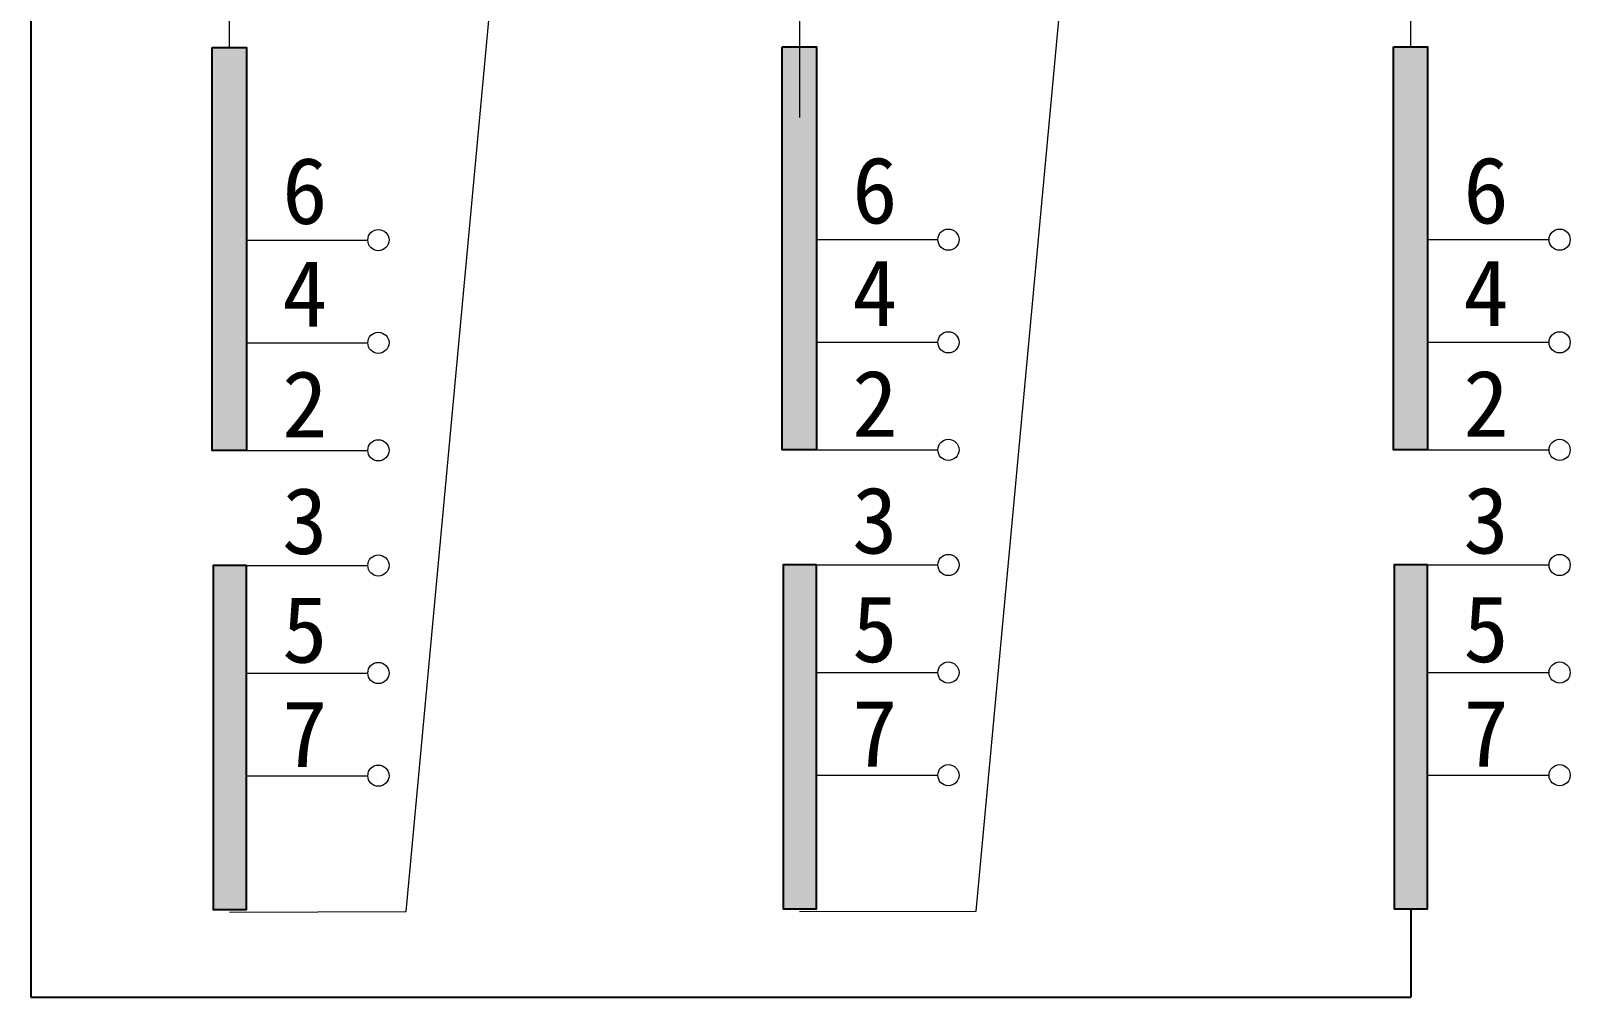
# Model space of a CAD drawing. Header units: millimetres. Extents: x 35720 to 50764, y -47170 to -36532.
# Drawn here: x 43901 to 44638, y -44932 to -44469 of the extents above; entities that cross this region are included whole.
import ezdxf

# ---------------------------------------------------------------- set-up
doc = ezdxf.new("R2010")
doc.units = ezdxf.units.MM
doc.header["$LTSCALE"] = 13
doc.layers.add('01', color=7, linetype='Continuous')
doc.layers.add('标注、文本', color=3, linetype='Continuous', lineweight=25)
doc.layers.add('铁心', color=3, linetype='Continuous', lineweight=0)
doc.styles.add('PDF SimSun', font='SimSun.ttf')

msp = doc.modelspace()

# ---------------------------------------------------------------- hatches: boundary and pattern name
at = {"layer": '01', "ltscale": 38.869873}
h = msp.add_hatch(color=3, dxfattribs=at)
h.dxf.hatch_style = 1
h.paths.add_polyline_path([(44003.926, -44476.959), (43987.54, -44476.959), (43987.54, -44669.913), (44003.926, -44669.913)])
h.paths.add_polyline_path([(44003.926, -44725.023), (43987.93, -44725.023), (43987.93, -44889.731), (44003.926, -44889.731)])
h = msp.add_hatch(color=3, dxfattribs=at)
h.dxf.hatch_style = 1
h.paths.add_polyline_path([(44276.947, -44476.722), (44260.561, -44476.722), (44260.561, -44669.676), (44276.947, -44669.676)])
h.paths.add_polyline_path([(44276.947, -44724.786), (44260.951, -44724.786), (44260.951, -44889.494), (44276.947, -44889.494)])
h = msp.add_hatch(color=3, dxfattribs=at)
h.dxf.hatch_style = 1
h.paths.add_polyline_path([(44569.675, -44476.722), (44553.289, -44476.722), (44553.289, -44669.676), (44569.675, -44669.676)])
h.paths.add_polyline_path([(44569.675, -44724.786), (44553.679, -44724.786), (44553.679, -44889.494), (44569.675, -44889.494)])

# ---------------------------------------------------------------- linework, layer by layer
at = {"layer": '01', "color": 0, "ltscale": 38.869873}
for points in [[(43987.54, -44476.959), (44003.926, -44476.959), (44003.926, -44669.913), (43987.54, -44669.913)], [(44260.561, -44476.722), (44276.947, -44476.722), (44276.947, -44669.676), (44260.561, -44669.676)], [(44553.289, -44476.722), (44569.675, -44476.722), (44569.675, -44669.676), (44553.289, -44669.676)], [(44003.926, -44725.023), (43987.93, -44725.023), (43987.93, -44889.731), (44003.926, -44889.731)], [(44276.947, -44724.786), (44260.951, -44724.786), (44260.951, -44889.494), (44276.947, -44889.494)], [(44569.675, -44724.786), (44553.679, -44724.786), (44553.679, -44889.494), (44569.675, -44889.494)]]:
    msp.add_lwpolyline(points, close=True, dxfattribs=at)
at = {"layer": '标注、文本'}
for p, q in [((43900.633, -44389.74), (43900.633, -44931.727)), ((44561.649, -44889.731), (44561.649, -44931.727)), ((43900.633, -44931.727), (44561.649, -44931.727))]:
    msp.add_line(p, q, dxfattribs=at)
at = {"layer": '铁心'}
for points in [[(43995.733, -44476.959), (43995.733, -44180.771)], [(44268.963, -44510.511), (44268.573, -44180.771)], [(44561.649, -44476.722), (44561.649, -44180.771)], [(43995.733, -44891.005), (44080.418, -44890.711), (44126.817, -44389.945), (44268.699, -44389.325)], [(44268.754, -44890.768), (44353.439, -44890.474), (44399.838, -44389.708), (44553.659, -44389.036)], [(44003.926, -44569.256), (44062.057, -44569.256)], [(44276.947, -44569.019), (44335.078, -44569.019)], [(44569.675, -44569.019), (44627.806, -44569.019)], [(44003.926, -44618.414), (44062.057, -44618.414)], [(44276.947, -44618.177), (44335.078, -44618.177)], [(44569.675, -44618.177), (44627.806, -44618.177)], [(44003.926, -44669.913), (44062.057, -44669.913)], [(44276.947, -44669.676), (44335.078, -44669.676)], [(44569.675, -44669.676), (44627.806, -44669.676)], [(44003.926, -44725.023), (44062.057, -44725.023)], [(44276.947, -44724.786), (44335.078, -44724.786)], [(44569.675, -44724.786), (44627.806, -44724.786)], [(44003.926, -44776.522), (44062.057, -44776.522)], [(44276.947, -44776.285), (44335.078, -44776.285)], [(44569.675, -44776.285), (44627.806, -44776.285)], [(44003.926, -44825.68), (44062.057, -44825.68)], [(44276.947, -44825.443), (44335.078, -44825.443)], [(44569.675, -44825.443), (44627.806, -44825.443)]]:
    msp.add_lwpolyline(points, dxfattribs=at)
for centre in [(44067.129, -44569.256), (44340.15, -44569.019), (44632.878, -44569.019), (44067.129, -44618.414), (44340.15, -44618.177), (44632.878, -44618.177), (44067.129, -44669.913), (44340.15, -44669.676), (44632.878, -44669.676), (44067.129, -44725.023), (44340.15, -44724.786), (44632.878, -44724.786), (44067.129, -44776.522), (44340.15, -44776.285), (44632.878, -44776.285), (44067.129, -44825.68), (44340.15, -44825.443), (44632.878, -44825.443)]:
    msp.add_circle(centre, 5.072, dxfattribs=at)

# ---------------------------------------------------------------- texts
at = {"layer": '铁心', "style": 'PDF SimSun'}
for s, p in [('6', (44021.02, -44561.516)), ('6', (44294.041, -44561.279)), ('6', (44586.769, -44561.279)), ('4', (44021.02, -44610.674)), ('4', (44294.041, -44610.437)), ('4', (44586.769, -44610.437)), ('2', (44021.02, -44663.671)), ('2', (44294.041, -44663.434)), ('2', (44586.769, -44663.434)), ('3', (44021.02, -44719.549)), ('3', (44294.041, -44719.312)), ('3', (44586.769, -44719.312)), ('5', (44294.041, -44771.325)), ('5', (44586.769, -44771.325)), ('5', (44021.02, -44771.562)), ('7', (44021.02, -44821.558)), ('7', (44294.041, -44821.321)), ('7', (44586.769, -44821.321))]:
    msp.add_text(s, height=31.927, dxfattribs=at).set_placement(p)

doc.saveas('drawing.dxf')
